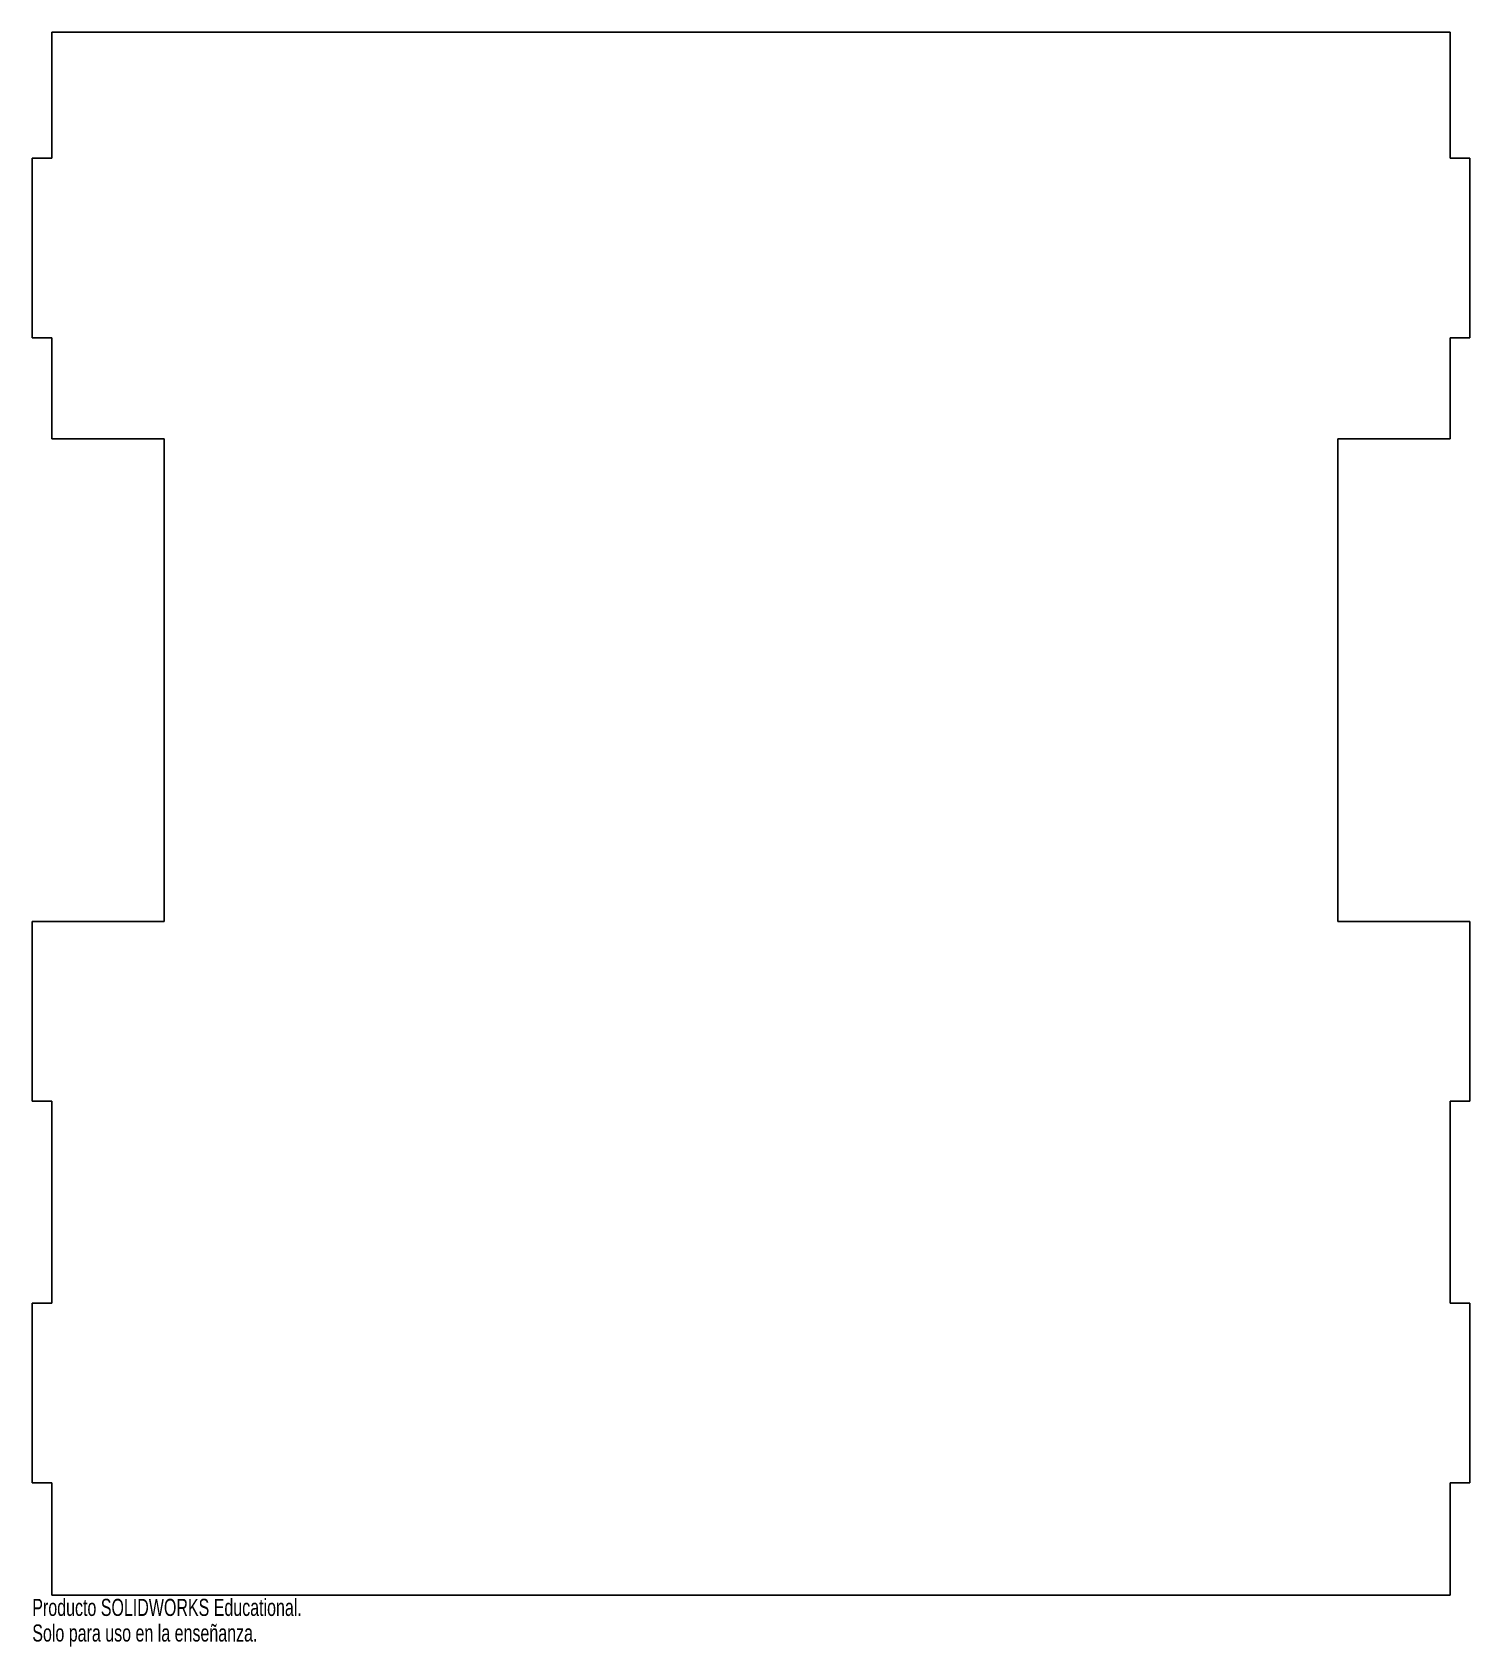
# Model space of a CAD drawing. Header units: inches. Extents: x -8 to 8, y -8.5 to 9.5.
import ezdxf

# ---------------------------------------------------------------- set-up
doc = ezdxf.new("R2010")
doc.units = ezdxf.units.IN
doc.header["$MEASUREMENT"] = 0
doc.styles.add('SLDTEXTSTYLE0', font='TXT', dxfattribs={"width": 0.7})

msp = doc.modelspace()

# ---------------------------------------------------------------- linework, layer by layer
at = {"color": 7, "linetype": 'Continuous', "lineweight": 25}
for p, q in [((7.783, 9.517), (-7.783, 9.517)), ((-7.783, 8.117), (-7.783, 9.517)), ((7.783, 8.117), (7.783, 9.517)), ((-8, 8.117), (-7.783, 8.117)), ((-8, 6.117), (-8, 8.117)), ((8, 8.117), (7.783, 8.117)), ((8, 6.117), (8, 8.117)), ((-7.783, 6.117), (-8, 6.117)), ((-7.783, 4.992), (-7.783, 6.117)), ((7.783, 4.992), (7.783, 6.117)), ((7.783, 6.117), (8, 6.117)), ((-6.533, 4.992), (-7.783, 4.992)), ((-6.533, -0.383), (-6.533, 4.992)), ((6.533, -0.383), (6.533, 4.992)), ((6.533, 4.992), (7.783, 4.992)), ((-6.533, -0.383), (-8, -0.383)), ((-8, -2.383), (-8, -0.383)), ((8, -0.383), (6.533, -0.383)), ((8, -2.383), (8, -0.383)), ((-7.783, -2.383), (-8, -2.383)), ((-7.783, -4.633), (-7.783, -2.383)), ((7.783, -4.633), (7.783, -2.383)), ((7.783, -2.383), (8, -2.383)), ((-8, -4.633), (-7.783, -4.633)), ((-8, -6.633), (-8, -4.633)), ((8, -4.633), (7.783, -4.633)), ((8, -6.633), (8, -4.633)), ((-7.783, -6.633), (-8, -6.633)), ((-7.783, -6.633), (-7.783, -7.883)), ((7.783, -6.633), (7.783, -7.883)), ((7.783, -6.633), (8, -6.633)), ((7.783, -7.883), (-7.783, -7.883))]:
    msp.add_line(p, q, dxfattribs=at)

# ---------------------------------------------------------------- texts
at = {"color": 7, "linetype": 'Continuous', "char_height": 0.1903, "attachment_point": 1, "style": 'SLDTEXTSTYLE0'}
for s, insert in [('Producto SOLIDWORKS Educational.', (-8, -7.923)), ('Solo para uso en la enseñanza.', (-8, -8.208))]:
    msp.add_mtext(s, dxfattribs=dict(at, insert=insert))

doc.saveas('drawing.dxf')
